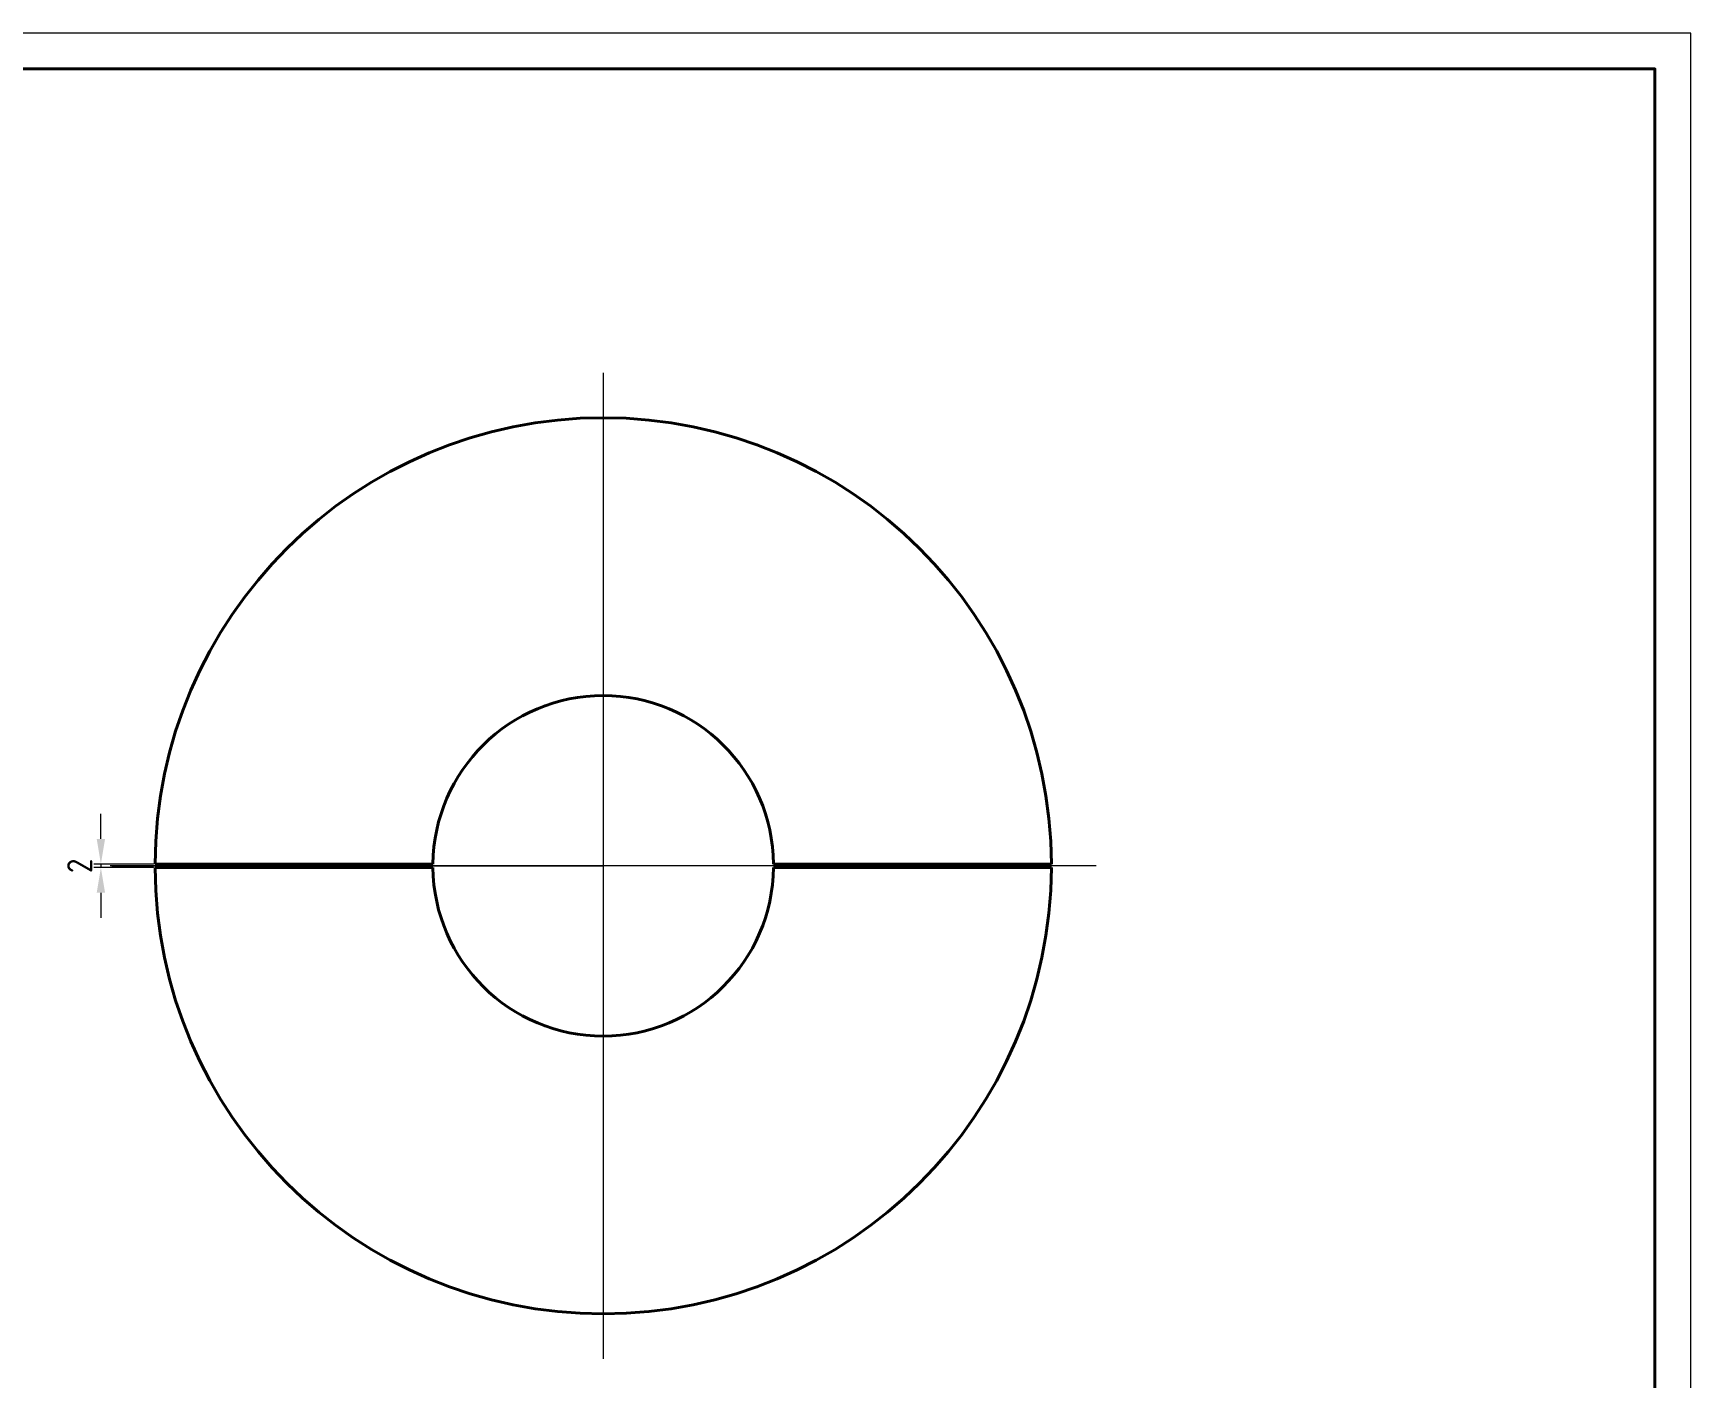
# Model space of a CAD drawing. Header units: millimetres. Extents: x 52110 to 400893, y -153728 to 31997.
# Drawn here: x 356790 to 357715, y -22552 to -21801 of the extents above; entities that cross this region are included whole.
import ezdxf

# ---------------------------------------------------------------- set-up
doc = ezdxf.new("R2010")
doc.units = ezdxf.units.MM
doc.header["$LTSCALE"] = 500
doc.linetypes.add('CENTER', pattern=[2, 1.25, -0.25, 0.25, -0.25])
for name, color, linetype, lineweight in [('SHI', 7, 'Continuous', 40), ('WEN', 3, 'Continuous', 20), ('XI', 2, 'Continuous', 20), ('ZHONG', 1, 'CENTER', 20)]:
    doc.layers.add(name, color=color, linetype=linetype, lineweight=lineweight)
doc.styles.add('GB', font='gbenor.shx', dxfattribs={"bigfont": 'gbcbig.shx'})
doc.dimstyles.new('ISO-25$0', dxfattribs={"dimscale": 40, "dimtxt": 3.5, "dimasz": 3.5, "dimexe": 1, "dimexo": 0.2, "dimgap": 1.2, "dimtad": 1, "dimtoh": 1, "dimdec": 1, "dimzin": 9, "dimdsep": 46, "dimtxsty": 'GB', "dimcen": 0, "dimclrd": 3, "dimclre": 3, "dimclrt": 256, "dimadec": 0, "dimazin": 2, "dimtfac": 1, "dimtdec": 1, "dimtix": 1, "dimtmove": 0, "dimatfit": 3, "dimldrblk": 'DOTSMALL', "dimfxl": 0, "dimlwd": -1, "dimlwe": 20, "dimarcsym": 0})

# ---------------------------------------------------------------- blocks, each defined once
blk = doc.blocks.new('*D641')
at = {"layer": 'Defpoints', "color": 0}
for p in [(356827.81, -22266.86), (356858.03, -22264.86), (356858.03, -22266.86)]:
    blk.add_point(p, dxfattribs=at)
at = {"layer": 'WEN', "color": 3, "linetype": 'ByBlock'}
for p, q in [((356827.81, -22250.86), (356827.81, -22236.86)), ((356827.81, -22264.86), (356827.81, -22266.86)), ((356827.81, -22280.86), (356827.81, -22294.86))]:
    blk.add_line(p, q, dxfattribs=at)
at = {"layer": 'WEN', "color": 3, "linetype": 'ByBlock', "lineweight": 20}
for p, q in [((356857.23, -22264.86), (356823.81, -22264.86)), ((356857.23, -22266.86), (356823.81, -22266.86))]:
    blk.add_line(p, q, dxfattribs=at)
at = {"layer": 'WEN', "color": 3}
for points in [[(356825.48, -22250.86), (356830.15, -22250.86), (356827.81, -22264.86)], [(356825.48, -22280.86), (356830.15, -22280.86), (356827.81, -22266.86)]]:
    blk.add_solid(points, dxfattribs=at)
at = {"layer": 'WEN', "insert": (356816.01, -22265.86), "char_height": 14, "attachment_point": 5, "rotation": 90, "style": 'GB'}
blk.add_mtext('2', dxfattribs=at)
blk = doc.blocks.new('_DotSmall')
at = {"color": 0, "linetype": 'ByBlock', "const_width": 0.5}
blk.add_lwpolyline([(-0.0625, 0, 1), (0.0625, 0, 1)], format="xyb", close=True, dxfattribs=at)

msp = doc.modelspace()

# ---------------------------------------------------------------- hatches: boundary and pattern name
at = {"layer": 'WEN'}
h = msp.add_hatch(dxfattribs=at)
h.set_pattern_fill('FLEX', color=256, style=0)
h.set_pattern_definition([(0, (0, 0), (0, 6.35), [6.35, -6.35]), (45, (6.35, 0), (4e-16, 6.350002743), [1.5875, -5.80526, 1.5875, -8.98026])])
h.paths.add_polyline_path([(356566.38101, -22015.85569), (356446.38101, -22015.85569), (356446.38101, -22170.85569), (356566.38101, -22170.85569)])
h.paths.add_polyline_path([(356473.04944, -22107.79161), (356547.05985, -22107.79161), (356547.05985, -22062.16572), (356473.04944, -22062.16572)], flags=24)
h.paths.add_polyline_path([(356493.54308, -21963.54658), (356519.21894, -21963.54658), (356519.21894, -21945.45635), (356493.54308, -21945.45635)], flags=9)
h.paths.add_polyline_path([(356825.92934, -22272.1875), (356825.92934, -22259.52389), (356807.84371, -22259.52389), (356807.84371, -22272.1875)], flags=9)
h.paths.add_polyline_path([(356322.94673, -22283.964), (356322.94673, -22247.74738), (356304.86979, -22247.74738), (356304.86979, -22283.964)], flags=9)
h.paths.add_polyline_path([(356239.444, -22285.11029), (356239.444, -22246.6011), (356221.45616, -22246.6011), (356221.45616, -22285.11029)], flags=9)
h.paths.add_polyline_path([(357257.03839, -22914.97622), (357431.06045, -22914.97622), (357431.06045, -22872.8218), (357257.03839, -22872.8218)], flags=9)
h.paths.add_polyline_path([(357199.32834, -22734.08704), (357386.03422, -22734.08704), (357386.03422, -22705.10174), (357199.32834, -22705.10174)], flags=9)
h.paths.add_polyline_path([(357199.42761, -22703.49937), (357332.37613, -22703.49937), (357332.37613, -22675.10966), (357199.42761, -22675.10966)], flags=9)
h.paths.add_polyline_path([(357198.94743, -22672.1611), (357481.19599, -22672.1611), (357481.19599, -22643.17581), (357198.94743, -22643.17581)], flags=9)
h.paths.add_polyline_path([(357280.43124, -22587.78844), (357328.79521, -22587.78844), (357328.79521, -22560.68918), (357280.43124, -22560.68918)], flags=9)
h.paths.add_polyline_path([(357199.61203, -22635.05295), (357589.47011, -22635.05295), (357589.47011, -22606.06766), (357199.61203, -22606.06766)], flags=9)
h.paths.add_polyline_path([(357488.39939, -22960.15354), (357661.144, -22960.15354), (357661.144, -22930.40499), (357488.39939, -22930.40499)], flags=9)
h.paths.add_polyline_path([(357472.38752, -22874.23331), (357517.1559, -22874.23331), (357517.1559, -22848.32522), (357472.38752, -22848.32522)], flags=9)
h.paths.add_polyline_path([(357465.48862, -22850.38221), (357524.0548, -22850.38221), (357524.0548, -22824.17633), (357465.48862, -22824.17633)], flags=9)
h.paths.add_polyline_path([(357553.92057, -22851.12669), (357595.62278, -22851.12669), (357595.62278, -22823.43184), (357553.92057, -22823.43184)], flags=9)
h.paths.add_polyline_path([(357538.24226, -22874.68), (357611.30109, -22874.68), (357611.30109, -22847.87853), (357538.24226, -22847.87853)], flags=9)
h.paths.add_polyline_path([(357491.07904, -22899.12669), (357574.89154, -22899.12669), (357574.89154, -22871.43184), (357491.07904, -22871.43184)], flags=9)
h.paths.add_polyline_path([(357617.93468, -22852.70917), (357692.42854, -22852.70917), (357692.42854, -22821.84957), (357617.93468, -22821.84957)], flags=9)
h.paths.add_polyline_path([(357640.51802, -22871.96898), (357669.0254, -22871.96898), (357669.0254, -22850.58955), (357640.51802, -22850.58955)], flags=9)
h.paths.add_polyline_path([(357631.37717, -22899.30254), (357680.93232, -22899.30254), (357680.93232, -22871.0121), (357631.37717, -22871.0121)], flags=9)
h.paths.add_polyline_path([(357645.48939, -22919.78724), (357666.8201, -22919.78724), (357666.8201, -22898.5274), (357645.48939, -22898.5274)], flags=9)
h.paths.add_polyline_path([(357245.64669, -22967.40427), (357271.89669, -22967.40427), (357271.89669, -22947.15427), (357245.64669, -22947.15427)], flags=9)
h.paths.add_polyline_path([(357238.71471, -22946.23331), (357278.82868, -22946.23331), (357278.82868, -22920.32522), (357238.71471, -22920.32522)], flags=9)
h.paths.add_polyline_path([(357326.98656, -22968.43497), (357366.55683, -22968.43497), (357366.55683, -22946.12356), (357326.98656, -22946.12356)], flags=9)
h.paths.add_polyline_path([(357327.11177, -22946.53111), (357366.43162, -22946.53111), (357366.43162, -22920.02743), (357327.11177, -22920.02743)], flags=9)
h.paths.add_polyline_path([(356990.34155, -22970.08441), (357039.20184, -22970.08441), (357039.20184, -22944.47412), (356990.34155, -22944.47412)], flags=9)
h.paths.add_polyline_path([(356990.34155, -22922.9778), (357039.20184, -22922.9778), (357039.20184, -22895.58074), (356990.34155, -22895.58074)], flags=9)
h.paths.add_polyline_path([(356989.94449, -22946.68), (357039.5989, -22946.68), (357039.5989, -22919.87853), (356989.94449, -22919.87853)], flags=9)
h.paths.add_polyline_path([(356990.24228, -22898.68), (357039.30111, -22898.68), (357039.30111, -22871.87853), (356990.24228, -22871.87853)], flags=9)
h.paths.add_polyline_path([(357396.35995, -22963.54397), (357449.18348, -22963.54397), (357449.18348, -22927.01456), (357396.35995, -22927.01456)], flags=9)
h.paths.add_polyline_path([(357385.19083, -22850.68), (357444.35259, -22850.68), (357444.35259, -22823.87853), (357385.19083, -22823.87853)], flags=9)
h.paths.add_polyline_path([(357392.08973, -22874.23331), (357437.4537, -22874.23331), (357437.4537, -22848.32522), (357392.08973, -22848.32522)], flags=9)

# ---------------------------------------------------------------- linework, layer by layer
at = {"layer": 'SHI'}
for p, q in [((357013.03652, -22264.85569), (356858.03326, -22264.85569)), ((357013.03652, -22266.85569), (356858.03326, -22266.85569)), ((357358.02926, -22264.85569), (357203.026, -22264.85569)), ((357358.02926, -22266.85569), (357203.026, -22266.85569))]:
    msp.add_line(p, q, dxfattribs=at)
msp.add_lwpolyline([(356134.77169, -22969.27927), (357694.77169, -22969.27927), (357694.77169, -21821.27927), (356134.77169, -21821.27927)], close=True, dxfattribs=at)
for radius, start, end in [(250, 0.22918373, 179.77081627), (95, 0.60312461, 179.39687539), (250, 180.22918373, 359.77081627), (95, 180.60312461, 359.39687539)]:
    msp.add_arc((357108.03126, -22265.85569), radius, start, end, dxfattribs=at)
at = {"layer": 'XI'}
msp.add_lwpolyline([(356034.77169, -22989.27927), (357714.77169, -22989.27927), (357714.77169, -21801.27927), (356034.77169, -21801.27927)], close=True, dxfattribs=at)
at = {"layer": 'ZHONG', "linetype": 'CENTER'}
for p, q in [((357108.03126, -21990.85569), (357108.03126, -22540.85569)), ((357383.03126, -22265.85569), (356833.03126, -22265.85569))]:
    msp.add_line(p, q, dxfattribs=at)
at = {"layer": 'ZHONG', "color": 1, "ltscale": 0.5}
msp.add_line((356333.91212, -22265.85569), (357108.03126, -22265.85569), dxfattribs=at)

# ---------------------------------------------------------------- dimensions: what is measured, and where the dimension line sits
at = {"layer": 'WEN'}
dim = msp.add_linear_dim(base=(356827.81267, -22266.85569), p1=(356858.03326, -22264.85569), p2=(356858.03326, -22266.85569), angle=90, dimstyle='ISO-25$0', override={"dimscale": 4, "dimatfit": 0, "dimfxl": 1.25}, dxfattribs=at)
dim.commit()
dim.dimension.update_dxf_attribs({"geometry": '*D641', "text_midpoint": (356816.01267, -22265.85569)})

doc.saveas('drawing.dxf')
